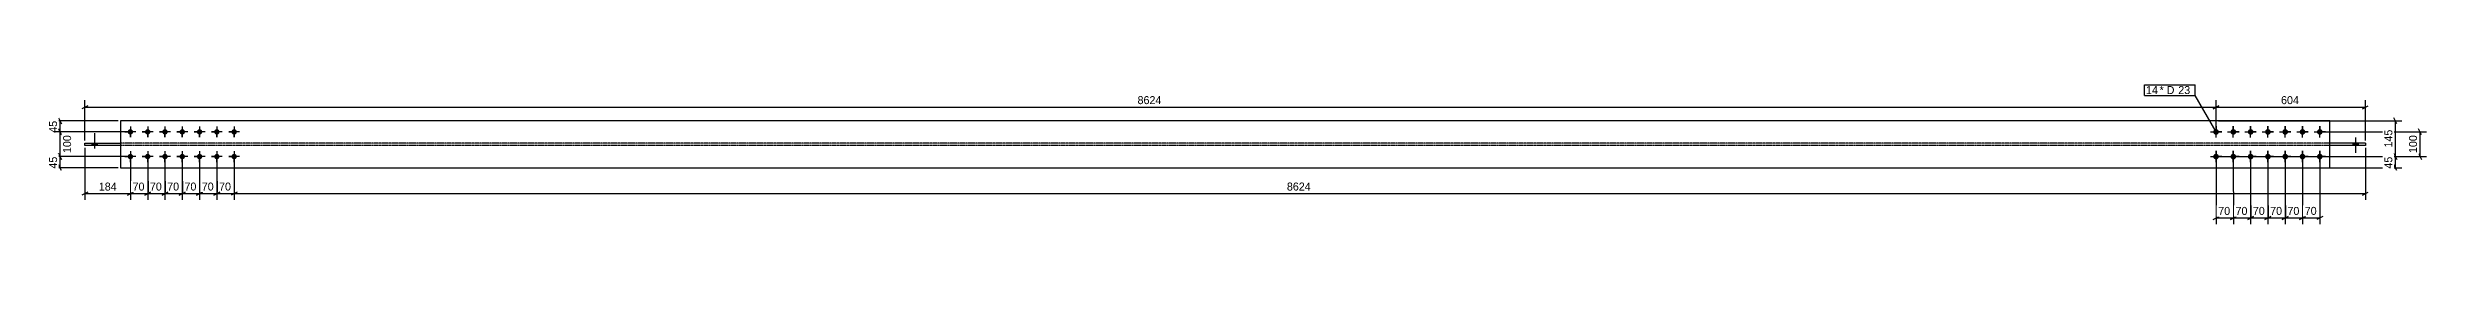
# Model space of a CAD drawing. Header units: millimetres. Extents: x 26 to 24436, y 32 to 1108.
# Drawn here: x 26 to 9652, y 32 to 597 of the extents above; entities that cross this region are included whole.
import ezdxf

# ---------------------------------------------------------------- set-up
doc = ezdxf.new("R2010")
doc.units = ezdxf.units.MM
doc.linetypes.add('DXK_LINE_DOT4', pattern=[0.9408, 0.4704, -0.4704])
doc.styles.add('Comic Sans MS', font='COMIC.TTF', dxfattribs={"height": 0.2})

msp = doc.modelspace()

# ---------------------------------------------------------------- hatches: boundary and pattern name
at = {"linetype": 'Continuous'}
for points in [[(360.7, 395.3, -1), (360.7, 417.3, -1)], [(430.7, 395.3, -1), (430.7, 417.3, -1)], [(500.7, 395.3, -1), (500.7, 417.3, -1)], [(570.7, 395.3, -1), (570.7, 417.3, -1)], [(640.7, 395.3, -1), (640.7, 417.3, -1)], [(710.7, 395.3, -1), (710.7, 417.3, -1)], [(780.7, 395.3, -1), (780.7, 417.3, -1)], [(8800.6, 417.7, -1), (8800.6, 394.7, -1)], [(8870.6, 417.7, -1), (8870.6, 394.7, -1)], [(8940.6, 417.8, -1), (8940.6, 394.8, -1)], [(9010.6, 417.8, -1), (9010.6, 394.8, -1)], [(9080.6, 417.8, -1), (9080.6, 394.8, -1)], [(9150.6, 417.8, -1), (9150.6, 394.8, -1)], [(9220.6, 417.8, -1), (9220.6, 394.8, -1)], [(227.4, 361), (205.4, 361), (205.4, 351.6), (227.4, 351.6)], [(227.4, 361), (205.4, 361), (205.4, 351.6), (227.4, 351.6)], [(227.4, 361), (205.4, 361), (205.4, 351.6), (227.4, 351.6)], [(227.4, 361), (205.4, 361), (205.4, 351.6), (227.4, 351.6)], [(227.4, 361), (205.4, 361), (205.4, 351.6), (227.4, 351.6)], [(360.7, 295.3, -1), (360.7, 317.3, -1)], [(430.7, 295.3, -1), (430.7, 317.3, -1)], [(500.7, 295.3, -1), (500.7, 317.3, -1)], [(570.7, 295.3, -1), (570.7, 317.3, -1)], [(640.7, 295.3, -1), (640.7, 317.3, -1)], [(710.7, 295.3, -1), (710.7, 317.3, -1)], [(780.7, 295.3, -1), (780.7, 317.3, -1)], [(8800.6, 317.7, -1), (8800.6, 294.7, -1)], [(8870.6, 317.7, -1), (8870.6, 294.7, -1)], [(8940.6, 317.8, -1), (8940.6, 294.8, -1)], [(9010.6, 317.8, -1), (9010.6, 294.8, -1)], [(9080.6, 317.8, -1), (9080.6, 294.8, -1)], [(9150.6, 317.8, -1), (9150.6, 294.8, -1)], [(9220.6, 317.8, -1), (9220.6, 294.8, -1)], [(9353.9, 351.6), (9375.9, 351.6), (9375.9, 361), (9353.9, 361)], [(9353.9, 351.6), (9375.9, 351.6), (9375.9, 361), (9353.9, 361)], [(9353.9, 351.6), (9375.9, 351.6), (9375.9, 361), (9353.9, 361)], [(9353.9, 351.6), (9375.9, 351.6), (9375.9, 361), (9353.9, 361)], [(9353.9, 351.6), (9375.9, 351.6), (9375.9, 361), (9353.9, 361)]]:
    msp.add_hatch(color=3, dxfattribs=at).paths.add_polyline_path(points)

# ---------------------------------------------------------------- linework, layer by layer
at = {"color": 8, "linetype": 'Continuous'}
for p, q in [((188.4, 512.3), (164.4, 500.3)), ((176.4, 371), (176.4, 534.7)), ((176.4, 506.3), (8800.6, 506.3)), ((8812.6, 512.3), (8788.6, 500.3)), ((8788.6, 500.3), (8812.6, 512.3)), ((8800.6, 416.2), (8800.6, 534.7)), ((8800.6, 416.2), (8800.6, 534.7)), ((8800.6, 506.3), (9404.9, 506.3)), ((9392.9, 500.3), (9416.9, 512.3)), ((9404.9, 371), (9404.9, 534.7)), ((310.7, 451.3), (48, 451.3)), ((350.7, 406.3), (48, 406.3)), ((70.4, 463.3), (82.4, 439.3)), ((82.4, 394.3), (70.4, 418.3)), ((76.4, 406.3), (76.4, 451.3)), ((8810.6, 451.3), (9552, 451.3)), ((9230.6, 406.3), (9652, 406.4)), ((9526.4, 306.2), (9526.4, 451.3)), ((9632.4, 394.4), (9620.4, 418.4)), ((9626.4, 306.4), (9626.4, 406.4)), ((350.7, 306.3), (50.8, 306.3)), ((82.4, 294.3), (70.4, 318.3)), ((176.4, 341.6), (176.4, 130.7)), ((360.7, 296.3), (360.7, 130.7)), ((360.7, 296.3), (360.7, 130.7)), ((430.7, 296.3), (430.7, 130.7)), ((500.7, 296.3), (500.7, 130.7)), ((570.7, 296.3), (570.7, 130.7)), ((640.7, 296.3), (640.7, 130.7)), ((710.7, 296.3), (710.7, 130.7)), ((780.7, 296.3), (780.7, 130.7)), ((780.7, 296.3), (780.7, 130.7)), ((8800.6, 296.2), (8800.7, 32)), ((8870.6, 296.2), (8870.7, 32)), ((8940.6, 296.3), (8940.7, 32)), ((9010.6, 296.3), (9010.7, 32)), ((9080.6, 296.3), (9080.7, 32)), ((9150.6, 296.3), (9150.7, 32.1)), ((9220.6, 296.3), (9220.7, 32.1)), ((9230.6, 306.3), (9652, 306.4)), ((9404.9, 341.6), (9404.9, 130.7)), ((9620.4, 318.4), (9632.4, 294.4)), ((310.7, 261.3), (48, 261.3)), ((8810.6, 261.3), (9552, 261.3)), ((188.4, 162.3), (164.4, 150.3)), ((176.4, 156.3), (360.7, 156.3)), ((348.7, 150.3), (372.7, 162.3)), ((418.7, 150.3), (442.7, 162.3)), ((488.7, 150.3), (512.7, 162.3)), ((558.7, 150.3), (582.7, 162.3)), ((570.7, 156.3), (640.7, 156.3)), ((652.7, 162.3), (628.7, 150.3)), ((698.7, 150.3), (722.7, 162.3)), ((710.7, 156.3), (780.7, 156.3)), ((792.7, 162.3), (768.7, 150.3)), ((792.7, 162.3), (768.7, 150.3)), ((9392.9, 150.3), (9416.9, 162.3)), ((8788.7, 51.6), (8812.7, 63.6)), ((8800.7, 57.6), (8870.7, 57.6)), ((8882.7, 63.6), (8858.7, 51.6)), ((8928.7, 51.6), (8952.7, 63.6)), ((8998.7, 51.6), (9022.7, 63.6)), ((9068.7, 51.6), (9092.7, 63.6)), ((9080.7, 57.6), (9150.7, 57.7)), ((9162.7, 63.7), (9138.7, 51.7)), ((9232.7, 63.7), (9208.7, 51.7))]:
    msp.add_line(p, q, dxfattribs=at)
at = {"color": 3, "linetype": 'Continuous'}
for p, q in [((216.4, 338.4), (216.4, 401.6)), ((216.4, 338.4), (216.4, 401.6)), ((216.4, 338.4), (216.4, 401.6)), ((216.4, 338.4), (216.4, 401.6)), ((216.4, 338.4), (216.4, 401.6)), ((382.7, 406.3), (338.7, 406.3)), ((338.7, 406.3), (353.3, 406.3)), ((360.7, 428.3), (360.7, 384.3)), ((360.7, 428.3), (360.7, 413.6)), ((360.7, 384.3), (360.7, 398.9)), ((382.7, 406.3), (368, 406.3)), ((452.7, 406.3), (408.7, 406.3)), ((408.7, 406.3), (423.3, 406.3)), ((430.7, 428.3), (430.7, 384.3)), ((430.7, 428.3), (430.7, 413.6)), ((430.7, 384.3), (430.7, 398.9)), ((452.7, 406.3), (438, 406.3)), ((522.7, 406.3), (478.7, 406.3)), ((478.7, 406.3), (493.3, 406.3)), ((500.7, 428.3), (500.7, 384.3)), ((500.7, 428.3), (500.7, 413.6)), ((500.7, 384.3), (500.7, 398.9)), ((522.7, 406.3), (508, 406.3)), ((592.7, 406.3), (548.7, 406.3)), ((548.7, 406.3), (563.3, 406.3)), ((570.7, 428.3), (570.7, 384.3)), ((570.7, 428.3), (570.7, 413.6)), ((570.7, 384.3), (570.7, 398.9)), ((592.7, 406.3), (578, 406.3)), ((662.7, 406.3), (618.7, 406.3)), ((618.7, 406.3), (633.3, 406.3)), ((640.7, 428.3), (640.7, 384.3)), ((640.7, 428.3), (640.7, 413.6)), ((640.7, 384.3), (640.7, 398.9)), ((662.7, 406.3), (648, 406.3)), ((732.7, 406.3), (688.7, 406.3)), ((688.7, 406.3), (703.3, 406.3)), ((710.7, 428.3), (710.7, 384.3)), ((710.7, 428.3), (710.7, 413.6)), ((710.7, 384.3), (710.7, 398.9)), ((732.7, 406.3), (718, 406.3)), ((802.7, 406.3), (758.7, 406.3)), ((758.7, 406.3), (773.3, 406.3)), ((780.7, 428.3), (780.7, 384.3)), ((780.7, 428.3), (780.7, 413.6)), ((780.7, 384.3), (780.7, 398.9)), ((802.7, 406.3), (788, 406.3)), ((8777.6, 406.2), (8792.9, 406.2)), ((8777.6, 406.2), (8823.6, 406.2)), ((8800.6, 429.2), (8800.6, 413.9)), ((8800.6, 383.2), (8800.6, 429.2)), ((8800.6, 383.2), (8800.6, 398.6)), ((8823.6, 406.2), (8808.3, 406.2)), ((8847.6, 406.2), (8862.9, 406.2)), ((8847.6, 406.2), (8893.6, 406.2)), ((8870.6, 429.2), (8870.6, 413.9)), ((8870.6, 383.2), (8870.6, 429.2)), ((8870.6, 383.2), (8870.6, 398.6)), ((8893.6, 406.2), (8878.3, 406.2)), ((8917.6, 406.2), (8932.9, 406.3)), ((8917.6, 406.2), (8963.6, 406.3)), ((8940.6, 429.3), (8940.6, 413.9)), ((8940.6, 383.3), (8940.6, 429.3)), ((8940.6, 383.3), (8940.6, 398.6)), ((8963.6, 406.3), (8948.3, 406.3)), ((8987.6, 406.3), (9002.9, 406.3)), ((8987.6, 406.3), (9033.6, 406.3)), ((9010.6, 429.3), (9010.6, 413.9)), ((9010.6, 383.3), (9010.6, 429.3)), ((9010.6, 383.3), (9010.6, 398.6)), ((9033.6, 406.3), (9018.3, 406.3)), ((9057.6, 406.3), (9072.9, 406.3)), ((9057.6, 406.3), (9103.6, 406.3)), ((9080.6, 429.3), (9080.6, 414)), ((9080.6, 383.3), (9080.6, 429.3)), ((9080.6, 383.3), (9080.6, 398.6)), ((9103.6, 406.3), (9088.3, 406.3)), ((9127.6, 406.3), (9142.9, 406.3)), ((9127.6, 406.3), (9173.6, 406.3)), ((9150.6, 429.3), (9150.6, 414)), ((9150.6, 383.3), (9150.6, 429.3)), ((9150.6, 383.3), (9150.6, 398.6)), ((9173.6, 406.3), (9158.3, 406.3)), ((9197.6, 406.3), (9212.9, 406.3)), ((9197.6, 406.3), (9243.6, 406.3)), ((9220.6, 429.3), (9220.6, 414)), ((9220.6, 383.3), (9220.6, 429.3)), ((9220.6, 383.3), (9220.6, 398.6)), ((9243.6, 406.3), (9228.3, 406.3)), ((205.4, 351.6), (205.4, 361)), ((205.4, 351.6), (205.4, 361)), ((205.4, 351.6), (205.4, 361)), ((205.4, 351.6), (205.4, 361)), ((205.4, 351.6), (205.4, 361)), ((227.4, 351.6), (227.4, 361)), ((227.4, 351.6), (227.4, 361)), ((227.4, 351.6), (227.4, 361)), ((227.4, 351.6), (227.4, 361)), ((227.4, 351.6), (227.4, 361)), ((382.7, 306.3), (338.7, 306.3)), ((338.7, 306.3), (353.3, 306.3)), ((360.7, 328.3), (360.7, 284.3)), ((360.7, 328.3), (360.7, 313.6)), ((360.7, 284.3), (360.7, 298.9)), ((382.7, 306.3), (368, 306.3)), ((452.7, 306.3), (408.7, 306.3)), ((408.7, 306.3), (423.3, 306.3)), ((430.7, 328.3), (430.7, 284.3)), ((430.7, 328.3), (430.7, 313.6)), ((430.7, 284.3), (430.7, 298.9)), ((452.7, 306.3), (438, 306.3)), ((522.7, 306.3), (478.7, 306.3)), ((478.7, 306.3), (493.3, 306.3)), ((500.7, 328.3), (500.7, 284.3)), ((500.7, 328.3), (500.7, 313.6)), ((500.7, 284.3), (500.7, 298.9)), ((522.7, 306.3), (508, 306.3)), ((592.7, 306.3), (548.7, 306.3)), ((548.7, 306.3), (563.3, 306.3)), ((570.7, 328.3), (570.7, 284.3)), ((570.7, 328.3), (570.7, 313.6)), ((570.7, 284.3), (570.7, 298.9)), ((592.7, 306.3), (578, 306.3)), ((662.7, 306.3), (618.7, 306.3)), ((618.7, 306.3), (633.3, 306.3)), ((640.7, 328.3), (640.7, 284.3)), ((640.7, 328.3), (640.7, 313.6)), ((640.7, 284.3), (640.7, 298.9)), ((662.7, 306.3), (648, 306.3)), ((732.7, 306.3), (688.7, 306.3)), ((688.7, 306.3), (703.3, 306.3)), ((710.7, 328.3), (710.7, 284.3)), ((710.7, 328.3), (710.7, 313.6)), ((710.7, 284.3), (710.7, 298.9)), ((732.7, 306.3), (718, 306.3)), ((802.7, 306.3), (758.7, 306.3)), ((758.7, 306.3), (773.3, 306.3)), ((780.7, 328.3), (780.7, 284.3)), ((780.7, 328.3), (780.7, 313.6)), ((780.7, 284.3), (780.7, 298.9)), ((802.7, 306.3), (788, 306.3)), ((8777.6, 306.2), (8793, 306.2)), ((8777.6, 306.2), (8823.6, 306.2)), ((8800.6, 329.2), (8800.6, 313.9)), ((8800.6, 283.2), (8800.6, 329.2)), ((8800.6, 283.2), (8800.6, 298.6)), ((8823.6, 306.2), (8808.3, 306.2)), ((8847.6, 306.2), (8863, 306.2)), ((8847.6, 306.2), (8893.6, 306.2)), ((8870.6, 329.2), (8870.6, 313.9)), ((8870.6, 283.2), (8870.6, 329.2)), ((8870.6, 283.2), (8870.6, 298.6)), ((8893.6, 306.2), (8878.3, 306.2)), ((8917.6, 306.2), (8933, 306.3)), ((8917.6, 306.2), (8963.6, 306.3)), ((8940.6, 329.3), (8940.6, 313.9)), ((8940.6, 283.3), (8940.6, 329.3)), ((8940.6, 283.3), (8940.6, 298.6)), ((8963.6, 306.3), (8948.3, 306.3)), ((8987.6, 306.3), (9003, 306.3)), ((8987.6, 306.3), (9033.6, 306.3)), ((9010.6, 329.3), (9010.6, 313.9)), ((9010.6, 283.3), (9010.6, 329.3)), ((9010.6, 283.3), (9010.6, 298.6)), ((9033.6, 306.3), (9018.3, 306.3)), ((9057.6, 306.3), (9073, 306.3)), ((9057.6, 306.3), (9103.6, 306.3)), ((9080.6, 329.3), (9080.6, 314)), ((9080.6, 283.3), (9080.6, 329.3)), ((9080.6, 283.3), (9080.6, 298.6)), ((9103.6, 306.3), (9088.3, 306.3)), ((9127.6, 306.3), (9143, 306.3)), ((9127.6, 306.3), (9173.6, 306.3)), ((9150.6, 329.3), (9150.6, 314)), ((9150.6, 283.3), (9150.6, 329.3)), ((9150.6, 283.3), (9150.6, 298.6)), ((9173.6, 306.3), (9158.3, 306.3)), ((9197.6, 306.3), (9213, 306.3)), ((9197.6, 306.3), (9243.6, 306.3)), ((9220.6, 329.3), (9220.6, 314)), ((9220.6, 283.3), (9220.6, 329.3)), ((9220.6, 283.3), (9220.6, 298.6)), ((9243.6, 306.3), (9228.3, 306.3)), ((9353.9, 361), (9353.9, 351.6)), ((9353.9, 361), (9353.9, 351.6)), ((9353.9, 361), (9353.9, 351.6)), ((9353.9, 361), (9353.9, 351.6)), ((9353.9, 361), (9353.9, 351.6)), ((9364.9, 384.2), (9364.9, 321)), ((9364.9, 384.2), (9364.9, 321)), ((9364.9, 384.2), (9364.9, 321)), ((9364.9, 384.2), (9364.9, 321)), ((9364.9, 384.2), (9364.9, 321)), ((9375.9, 361), (9375.9, 351.6)), ((9375.9, 361), (9375.9, 351.6)), ((9375.9, 361), (9375.9, 351.6)), ((9375.9, 361), (9375.9, 351.6)), ((9375.9, 361), (9375.9, 351.6))]:
    msp.add_line(p, q, dxfattribs=at)
at = {"color": 7, "linetype": 'Continuous'}
for p, q in [((9260.6, 451.3), (320.7, 451.3)), ((320.7, 451.3), (320.7, 261.3)), ((9260.6, 261.3), (9260.6, 451.3)), ((176.4, 351.6), (176.4, 361)), ((176.4, 361), (320.7, 361)), ((320.7, 351.6), (176.4, 351.6)), ((9404.9, 361), (9260.6, 361)), ((9404.9, 351.6), (9260.6, 351.6)), ((9404.9, 361), (9404.9, 351.6)), ((320.7, 261.3), (9260.6, 261.3))]:
    msp.add_line(p, q, dxfattribs=at)
at = {"color": 7, "linetype": 'DXK_LINE_DOT4'}
for p, q in [((9260.6, 361), (320.7, 361)), ((9260.6, 351.6), (320.7, 351.6))]:
    msp.add_line(p, q, dxfattribs=at)

# ---------------------------------------------------------------- wipeouts: each hides what was drawn before it
at = {"color": 0}
msp.add_wipeout([(8562.5, 559.5), (8562.5, 591.5), (8517.2, 591.5), (8517.2, 559.5)], dxfattribs=at)

# ---------------------------------------------------------------- next in the draw order: wipeouts: each hides what was drawn before it
for points in [[(8562.5, 559.5), (8562.5, 591.5), (8517.2, 591.5), (8517.2, 559.5)], [(4547, 512.3), (4547, 557.1), (4430, 557.1), (4430, 512.3)], [(9148.3, 512.3), (9148.3, 557.1), (9057.3, 557.1), (9057.3, 512.3)], [(70.4, 461.3), (25.6, 461.3), (25.6, 396.3), (70.4, 396.3)], [(9620.4, 398.4), (9575.6, 398.4), (9575.6, 314.3), (9620.4, 314.3)], [(310.6, 162.3), (310.6, 207.1), (226.5, 207.1), (226.5, 162.3)], [(638.1, 162.3), (638.1, 207.1), (573.2, 207.1), (573.2, 162.3)], [(8868.1, 63.6), (8868.1, 108.4), (8803.2, 108.4), (8803.2, 63.6)], [(9148.1, 63.7), (9148.1, 108.5), (9083.2, 108.4), (9083.2, 63.6)]]:
    msp.add_wipeout(points, dxfattribs=at)

# ---------------------------------------------------------------- next in the draw order: linework, layer by layer
at = {"color": 7, "linetype": 'Continuous'}
msp.add_line((8511.2, 553.5), (8511.2, 597.5), dxfattribs=at)
at = {"color": 8, "linetype": 'Continuous'}
for p, q in [((350.7, 406.3), (50.8, 406.3)), ((70.4, 418.3), (82.4, 394.3)), ((76.4, 306.3), (76.4, 406.3)), ((9532.4, 439.3), (9520.4, 463.3)), ((570.7, 296.3), (570.7, 130.7)), ((640.7, 296.3), (640.7, 130.7)), ((8810.6, 306.2), (9552, 306.2)), ((8870.6, 296.2), (8870.7, 32)), ((9080.6, 296.3), (9080.7, 32)), ((9150.6, 296.3), (9150.7, 32.1)), ((9520.4, 318.2), (9532.4, 294.2)), ((9532.4, 249.3), (9520.4, 273.3)), ((348.7, 150.3), (372.7, 162.3)), ((500.7, 156.3), (570.7, 156.3)), ((582.7, 162.3), (558.7, 150.3)), ((628.7, 150.3), (652.7, 162.3)), ((780.7, 156.3), (9404.9, 156.3)), ((8858.7, 51.6), (8882.7, 63.6)), ((9010.7, 57.6), (9080.7, 57.6)), ((9092.7, 63.6), (9068.7, 51.6)), ((9138.7, 51.7), (9162.7, 63.7)), ((9150.7, 57.7), (9220.7, 57.7))]:
    msp.add_line(p, q, dxfattribs=at)

# ---------------------------------------------------------------- next in the draw order: texts
at = {"color": 3, "style": 'Comic Sans MS'}
for s, p in [('8624', (4436.4, 518.7)), ('604', (9063.7, 518.7)), ('184', (232.9, 168.7)), ('70', (579.6, 168.7))]:
    msp.add_text(s, height=32.38, dxfattribs=at).set_placement(p)
for s, rotation, p in [('45', 90.00021, (64, 402.7)), ('100', 90.00594, (9614, 320.7)), ('70', 0.01146, (8809.6, 70)), ('70', 0.01146, (9089.6, 70))]:
    msp.add_text(s, height=32.38, rotation=rotation, dxfattribs=at).set_placement(p)

# ---------------------------------------------------------------- next in the draw order: wipeouts: each hides what was drawn before it
at = {"color": 0}
msp.add_wipeout([(8638.3, 559.5), (8638.3, 591.5), (8572.1, 591.5), (8572.1, 559.5)], dxfattribs=at)

# ---------------------------------------------------------------- next in the draw order: wipeouts: each hides what was drawn before it
for points in [[(8638.3, 559.5), (8638.3, 591.5), (8572.1, 591.5), (8572.1, 559.5)], [(127.2, 398.4), (82.4, 398.4), (82.4, 314.2), (127.2, 314.2)], [(9520.4, 420.8), (9475.6, 420.8), (9475.6, 336.7), (9520.4, 336.7)], [(568.1, 162.3), (568.1, 207.1), (503.2, 207.1), (503.2, 162.3)], [(778.1, 162.3), (778.1, 207.1), (713.2, 207.1), (713.2, 162.3)], [(5151.3, 162.3), (5151.3, 207.1), (5034.3, 207.1), (5034.3, 162.3)], [(9078.1, 63.6), (9078.1, 108.4), (9013.2, 108.4), (9013.2, 63.6)], [(9218.1, 63.7), (9218.1, 108.5), (9153.2, 108.5), (9153.2, 63.7)]]:
    msp.add_wipeout(points, dxfattribs=at)

# ---------------------------------------------------------------- next in the draw order: linework, layer by layer
at = {"color": 8, "linetype": 'Continuous'}
for p, q in [((350.7, 306.3), (48, 306.3)), ((70.4, 318.3), (82.4, 294.3)), ((76.4, 261.3), (76.4, 306.3)), ((500.7, 296.3), (500.7, 130.7)), ((710.7, 296.3), (710.7, 130.7)), ((8810.6, 306.2), (9552, 306.2)), ((9010.6, 296.3), (9010.7, 32)), ((9520.4, 318.2), (9532.4, 294.2)), ((9526.4, 261.3), (9526.4, 306.2)), ((82.4, 249.3), (70.4, 273.3)), ((430.7, 156.3), (500.7, 156.3)), ((512.7, 162.3), (488.7, 150.3)), ((640.7, 156.3), (710.7, 156.3)), ((722.7, 162.3), (698.7, 150.3)), ((8940.7, 57.6), (9010.7, 57.6)), ((9022.7, 63.6), (8998.7, 51.6))]:
    msp.add_line(p, q, dxfattribs=at)

# ---------------------------------------------------------------- next in the draw order: texts
at = {"color": 3, "style": 'Comic Sans MS'}
for s, p in [('14', (8517.2, 559.5)), ('70', (509.6, 168.7)), ('70', (719.6, 168.7)), ('8624', (5040.7, 168.7))]:
    msp.add_text(s, height=32.38, dxfattribs=at).set_placement(p)
for s, rotation, p in [('100', 90.00021, (120.8, 320.6)), ('145', 90.00021, (9514, 343.1)), ('70', 0.01146, (9019.6, 70)), ('70', 0.01146, (9159.6, 70.1))]:
    msp.add_text(s, height=32.38, rotation=rotation, dxfattribs=at).set_placement(p)

# ---------------------------------------------------------------- next in the draw order: wipeouts: each hides what was drawn before it
at = {"color": 0}
msp.add_wipeout([(8700, 559.5), (8700, 591.5), (8647.9, 591.5), (8647.9, 559.5)], dxfattribs=at)

# ---------------------------------------------------------------- next in the draw order: wipeouts: each hides what was drawn before it
for points in [[(8700, 559.5), (8700, 591.5), (8647.9, 591.5), (8647.9, 559.5)], [(70.4, 316.3), (25.6, 316.3), (25.6, 251.3), (70.4, 251.3)], [(9520.4, 316.2), (9475.6, 316.2), (9475.6, 251.3), (9520.4, 251.3)], [(498.1, 162.3), (498.1, 207.1), (433.2, 207.1), (433.2, 162.3)], [(708.1, 162.3), (708.1, 207.1), (643.2, 207.1), (643.2, 162.3)], [(9008.1, 63.6), (9008.1, 108.4), (8943.2, 108.4), (8943.2, 63.6)]]:
    msp.add_wipeout(points, dxfattribs=at)

# ---------------------------------------------------------------- next in the draw order: linework, layer by layer
at = {"color": 7, "linetype": 'Continuous'}
for p, q in [((8511.2, 597.5), (8715.6, 597.5)), ((8715.6, 553.5), (8715.6, 597.5)), ((8511.2, 553.5), (8715.6, 553.5)), ((8800.6, 406.2), (8715.6, 553.5))]:
    msp.add_line(p, q, dxfattribs=at)
at = {"color": 8, "linetype": 'Continuous'}
for p, q in [((430.7, 296.3), (430.7, 130.7)), ((8940.6, 296.3), (8940.7, 32)), ((360.7, 156.3), (430.7, 156.3)), ((442.7, 162.3), (418.7, 150.3)), ((8870.7, 57.6), (8940.7, 57.6)), ((8952.7, 63.6), (8928.7, 51.6))]:
    msp.add_line(p, q, dxfattribs=at)

# ---------------------------------------------------------------- next in the draw order: texts
at = {"color": 3, "style": 'Comic Sans MS'}
for s, p in [('* D', (8572.1, 559.5)), ('23', (8647.9, 559.5)), ('70', (439.6, 168.7)), ('70', (649.6, 168.7))]:
    msp.add_text(s, height=32.38, dxfattribs=at).set_placement(p)
for s, rotation, p in [('45', 90.00021, (64, 257.7)), ('45', 90.00021, (9514, 257.7)), ('70', 0.01146, (8949.6, 70))]:
    msp.add_text(s, height=32.38, rotation=rotation, dxfattribs=at).set_placement(p)

# ---------------------------------------------------------------- next in the draw order: wipeouts: each hides what was drawn before it
at = {"color": 0}
for points in [[(428.1, 162.3), (428.1, 207.1), (363.2, 207.1), (363.2, 162.3)], [(8938.1, 63.6), (8938.1, 108.4), (8873.2, 108.4), (8873.2, 63.6)]]:
    msp.add_wipeout(points, dxfattribs=at)

# ---------------------------------------------------------------- next in the draw order: texts
at = {"color": 3, "style": 'Comic Sans MS'}
msp.add_text('70', height=32.38, dxfattribs=at).set_placement((369.6, 168.7))
msp.add_text('70', height=32.38, rotation=0.01146, dxfattribs=at).set_placement((8879.6, 70))

doc.saveas('drawing.dxf')
